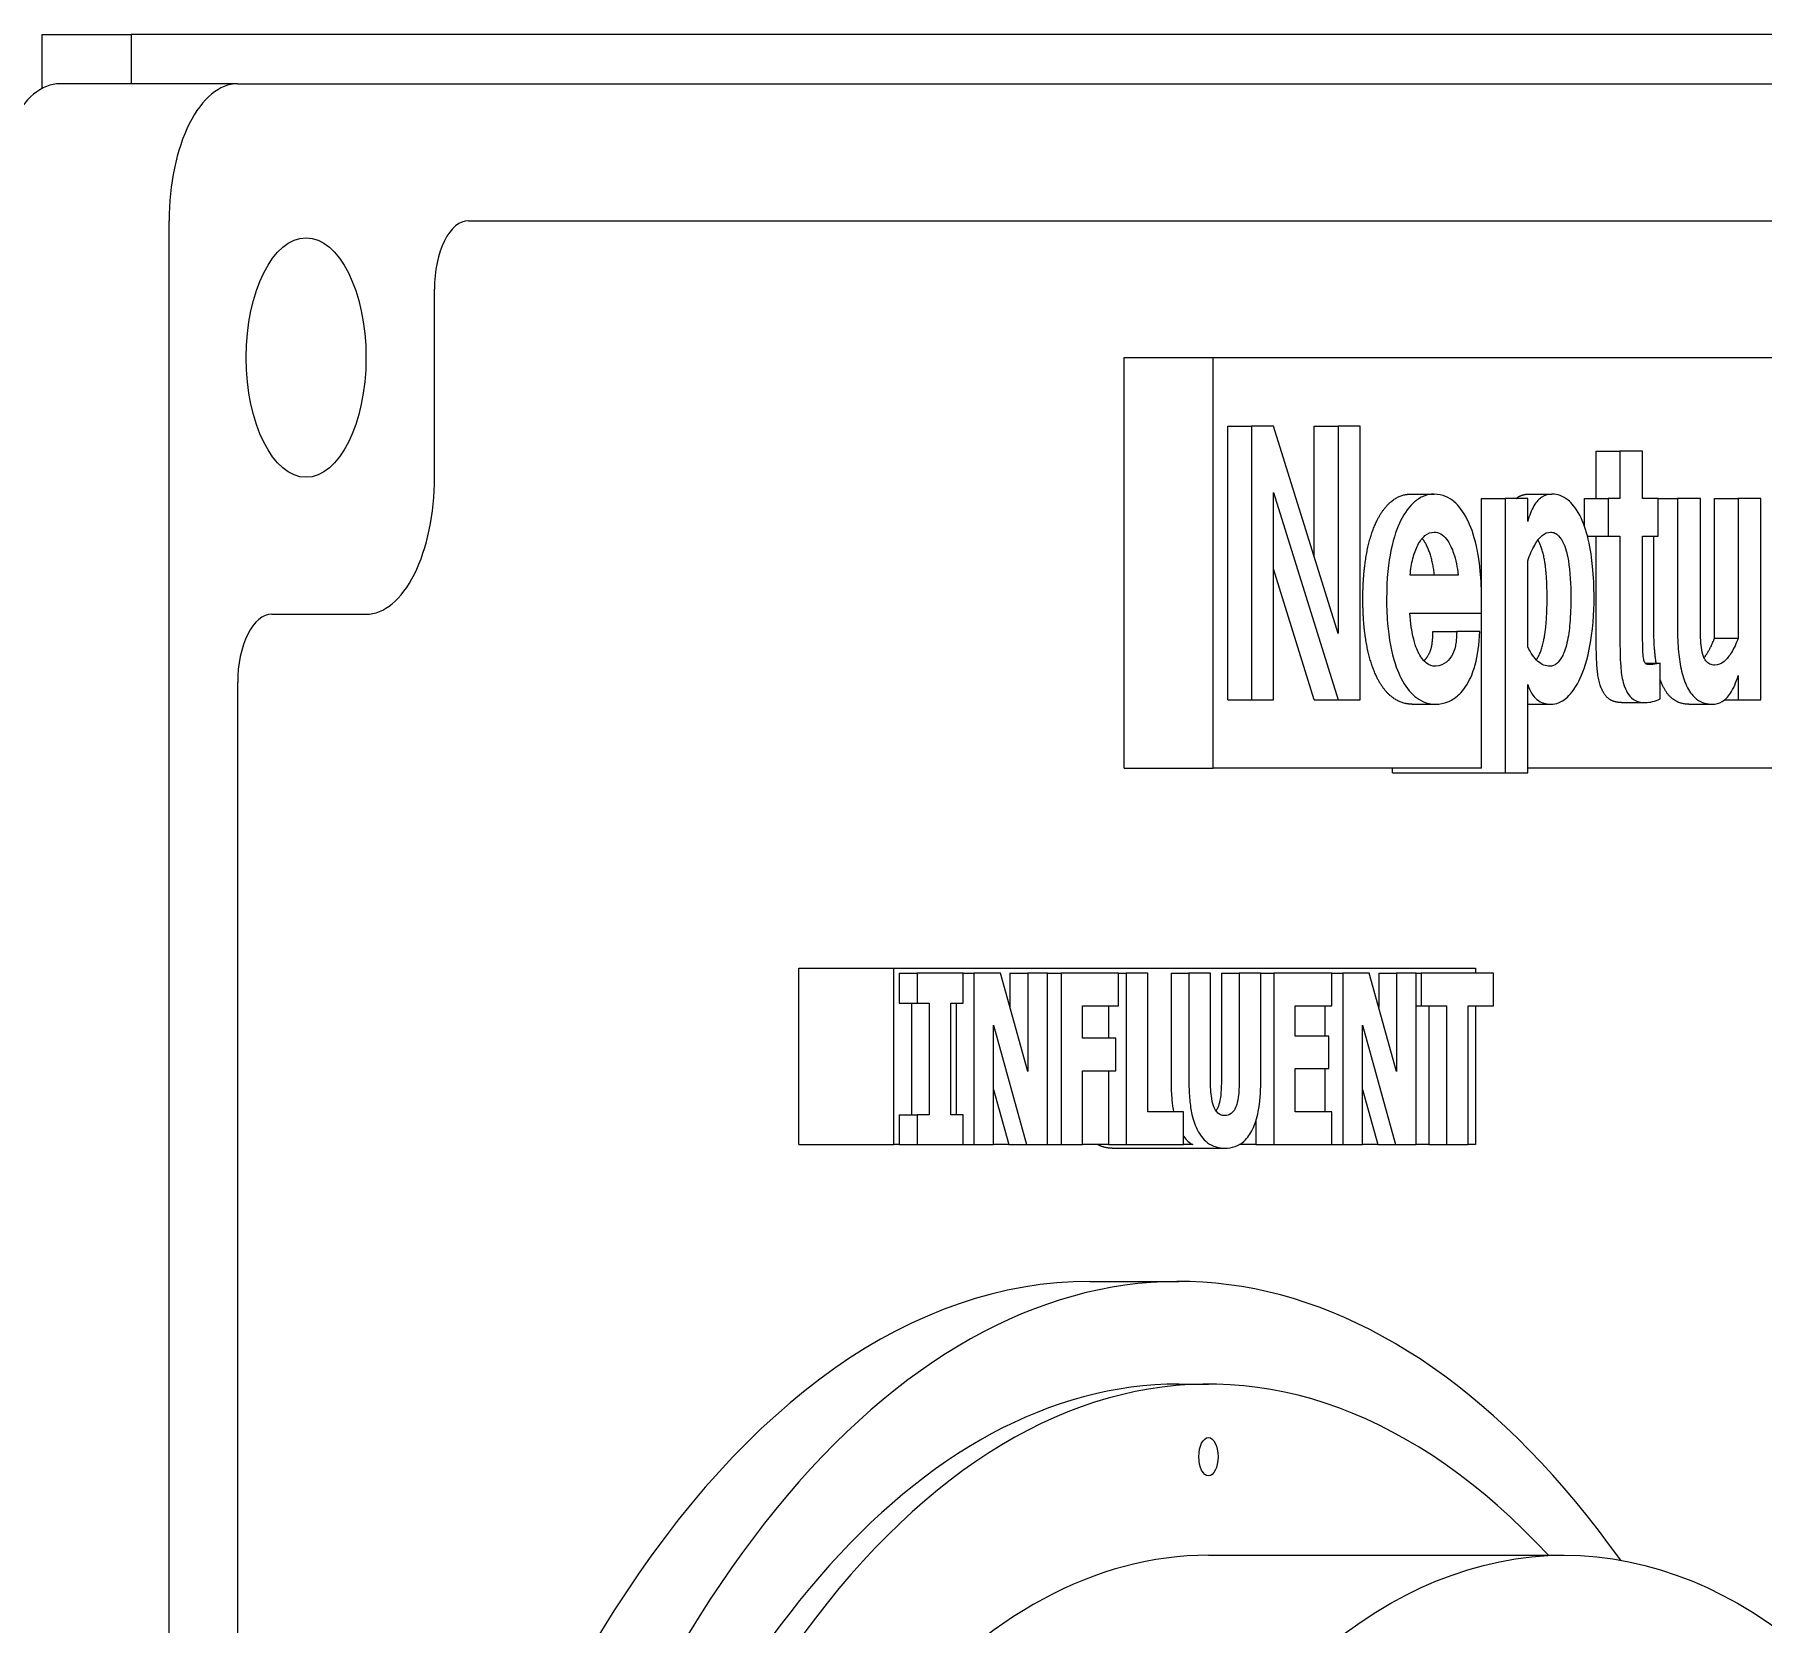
# Model space of a CAD drawing. Header units: inches. Extents: x 12 to 318, y 5 to 204.
# Drawn here: x 155.156 to 158.31, y 84.769 to 87.669 of the extents above; entities that cross this region are included whole.
import ezdxf

# ---------------------------------------------------------------- set-up
doc = ezdxf.new("R2010")
doc.units = ezdxf.units.IN
doc.header["$LTSCALE"] = 9.5
doc.header["$MEASUREMENT"] = 0
doc.layers.add('Dimension', color=7, linetype='Continuous', lineweight=25)
doc.layers.add('Visible', color=7, linetype='Continuous', lineweight=18)
doc.styles.add('Standard D-E', font='arial.ttf')
doc.dimstyles.new('in [mm] D-E NeptuneBenson', dxfattribs={"dimscale": 9.5, "dimtxt": 0.15, "dimasz": 0.098425, "dimexe": 0.125, "dimexo": 0.063, "dimgap": 0.031496, "dimtad": 0, "dimtih": 1, "dimtoh": 1, "dimdec": 4, "dimrnd": 1e-08, "dimzin": 3, "dimdsep": 46, "dimlunit": 5, "dimtxsty": 'Standard D-E', "dimcen": 0.09, "dimdle": 0.393701, "dimclrd": 256, "dimclre": 256, "dimclrt": 256, "dimadec": 1, "dimazin": 1, "dimtfac": 1, "dimtofl": 0, "dimtmove": 0, "dimatfit": 3, "dimfxl": 1, "dimfrac": 1, "dimtolj": 1, "dimtzin": 4, "dimlwd": -1, "dimlwe": -1, "dimarcsym": 0})

# ---------------------------------------------------------------- blocks, each defined once
blk = doc.blocks.new('*D26')
at = {"layer": 'Defpoints', "color": 0, "transparency": 16777216}
for p in [(157.7973, 101.0394), (159.2025, 28.0594), (174.6379, 28.0594)]:
    blk.add_point(p, dxfattribs=at)
at = {"layer": 'Dimension', "transparency": 16777216}
for p, q in [((158.3958, 101.0394), (175.8254, 101.0394)), ((174.6379, 100.1043), (174.6379, 83.8203)), ((174.6379, 28.9944), (174.6379, 79.3409)), ((159.801, 28.0594), (175.8254, 28.0594))]:
    blk.add_line(p, q, dxfattribs=at)
for points in [[(174.4821, 100.1043), (174.7938, 100.1043), (174.6379, 101.0394)], [(174.4821, 28.9944), (174.7938, 28.9944), (174.6379, 28.0594)]]:
    blk.add_solid(points, dxfattribs=at)
at = {"layer": 'Dimension', "transparency": 16777216, "char_height": 1.425, "attachment_point": 5, "style": 'Standard D-E'}
for s, insert in [('\\A1; 73 in', (174.6379, 82.6078)), ('\\A1;[1853.7 mm]', (174.6379, 80.3681))]:
    blk.add_mtext(s, dxfattribs=dict(at, insert=insert))
blk = doc.blocks.new('*D27')
at = {"layer": 'Defpoints', "color": 0, "transparency": 16777216}
for p in [(144.7973, 108.3374), (183.9102, 108.3374), (159.2025, 28.0594)]:
    blk.add_point(p, dxfattribs=at)
at = {"layer": 'Dimension', "transparency": 16777216}
for p, q in [((145.3958, 108.3374), (185.0977, 108.3374)), ((183.9102, 107.4023), (183.9102, 71.1501)), ((183.9102, 28.9944), (183.9102, 65.2466)), ((159.801, 28.0594), (185.0977, 28.0594))]:
    blk.add_line(p, q, dxfattribs=at)
for points in [[(183.7543, 107.4023), (184.066, 107.4023), (183.9102, 108.3374)], [(183.7543, 28.9944), (184.066, 28.9944), (183.9102, 28.0594)]]:
    blk.add_solid(points, dxfattribs=at)
at = {"layer": 'Dimension', "transparency": 16777216, "char_height": 1.425, "attachment_point": 5, "style": 'Standard D-E'}
for s, insert in [('\\A1; 80{\\H1x;\\S1#4;} in', (183.9102, 69.9376)), ('\\A1;[2039.1 mm]', (183.9102, 66.9859))]:
    blk.add_mtext(s, dxfattribs=dict(at, insert=insert))

msp = doc.modelspace()

# ---------------------------------------------------------------- linework, layer by layer
at = {"layer": 'Visible'}
for p, q in [((155.169548, 87.669365), (155.331927, 87.669365)), ((155.169548, 87.570831), (155.169548, 87.669365)), ((155.331927, 87.669365), (155.331927, 87.579365)), ((161.731927, 87.669365), (155.331927, 87.669365)), ((155.526687, 87.579365), (155.201927, 87.579365)), ((155.526687, 87.579365), (162.276687, 87.579365)), ((155.401687, 79.829365), (155.401687, 87.329365)), ((155.948562, 87.32933), (161.854812, 87.32933)), ((155.886062, 86.860615), (155.886062, 87.20433)), ((157.145557, 87.07933), (157.307937, 87.07933)), ((157.145557, 86.32933), (157.145557, 87.07933)), ((157.307937, 87.07933), (160.495437, 87.07933)), ((157.307937, 86.32933), (157.307937, 87.07933)), ((157.334759, 86.45433), (157.334759, 86.95433)), ((157.334759, 86.95433), (157.37806, 86.95433)), ((157.37806, 86.95433), (157.37806, 86.45433)), ((157.418546, 86.95433), (157.37806, 86.95433)), ((157.536208, 86.575281), (157.418546, 86.95433)), ((157.492907, 86.95433), (157.536208, 86.95433)), ((157.492907, 86.714776), (157.492907, 86.95433)), ((157.576947, 86.95433), (157.536208, 86.95433)), ((157.536208, 86.95433), (157.536208, 86.575281)), ((157.576947, 86.45433), (157.576947, 86.95433)), ((158.007765, 86.908277), (158.051066, 86.908277)), ((158.007765, 86.821739), (158.007765, 86.908277)), ((158.092564, 86.908277), (158.051066, 86.908277)), ((158.051066, 86.908277), (158.051066, 86.821739)), ((158.092564, 86.821739), (158.092564, 86.908277)), ((157.418546, 86.832872), (157.536208, 86.45433)), ((157.418546, 86.45433), (157.418546, 86.832872)), ((157.668406, 86.829836), (157.711707, 86.829836)), ((157.883632, 86.829836), (157.926933, 86.829836)), ((157.798106, 86.821739), (157.841407, 86.821739)), ((157.798106, 86.659389), (157.798106, 86.821739)), ((157.882652, 86.821739), (157.841407, 86.821739)), ((157.841407, 86.821739), (157.841407, 86.320726)), ((157.882652, 86.779734), (157.882652, 86.821739)), ((157.98651, 86.821739), (158.029811, 86.821739)), ((157.98651, 86.770533), (157.98651, 86.821739)), ((158.051066, 86.821739), (158.029811, 86.821739)), ((158.029811, 86.821739), (158.029811, 86.752913)), ((158.120904, 86.821739), (158.092564, 86.821739)), ((158.120904, 86.752913), (158.120904, 86.821739)), ((158.120904, 86.821739), (158.156221, 86.821739)), ((158.197972, 86.821739), (158.156221, 86.821739)), ((158.156221, 86.821739), (158.156221, 86.584896)), ((158.197972, 86.587427), (158.197972, 86.821739)), ((158.22375, 86.566678), (158.22375, 86.821739)), ((158.22375, 86.821739), (158.267051, 86.821739)), ((158.308296, 86.821739), (158.267051, 86.821739)), ((158.267051, 86.821739), (158.267051, 86.566678)), ((158.308296, 86.45433), (158.308296, 86.821739)), ((157.99187, 86.752913), (158.029811, 86.752913)), ((158.007765, 86.565666), (158.007765, 86.752913)), ((158.029811, 86.752913), (158.051066, 86.752913)), ((158.051066, 86.752913), (158.051066, 86.565666)), ((158.092564, 86.563135), (158.092564, 86.752913)), ((158.092564, 86.752913), (158.120904, 86.752913)), ((158.11292, 86.584896), (158.11292, 86.752913)), ((157.882652, 86.55099), (157.882652, 86.708378)), ((157.492907, 86.45433), (157.418546, 86.693563)), ((157.755483, 86.682062), (157.667932, 86.682062)), ((157.798499, 86.61273), (157.798499, 86.637528)), ((155.589205, 86.610615), (155.761062, 86.610615)), ((157.667426, 86.61273), (157.798499, 86.61273)), ((157.798106, 86.32933), (157.798106, 86.61273)), ((157.709651, 86.578824), (157.752952, 86.578824)), ((157.795209, 86.578824), (157.752952, 86.578824)), ((158.22375, 86.566678), (158.267051, 86.566678)), ((158.097303, 86.521131), (158.1247, 86.521131)), ((158.1247, 86.455848), (158.1247, 86.521131)), ((155.526705, 80.673115), (155.526705, 86.485615)), ((157.882652, 86.320726), (157.882652, 86.482164)), ((158.267051, 86.498358), (158.267051, 86.45433)), ((157.334759, 86.45433), (157.37806, 86.45433)), ((157.37806, 86.45433), (157.418546, 86.45433)), ((157.492907, 86.45433), (157.536208, 86.45433)), ((157.536208, 86.45433), (157.576947, 86.45433)), ((157.671442, 86.446232), (157.714744, 86.446232)), ((157.882652, 86.446232), (157.924909, 86.446232)), ((158.054071, 86.449269), (158.097372, 86.449269)), ((158.176685, 86.446232), (158.219987, 86.446232)), ((158.242283, 86.45433), (158.267051, 86.45433)), ((158.267051, 86.45433), (158.308296, 86.45433)), ((157.145557, 86.32933), (157.307937, 86.32933)), ((157.798106, 86.32933), (157.307937, 86.32933)), ((157.635726, 86.320726), (157.635726, 86.32933)), ((157.635726, 86.320726), (157.841407, 86.320726)), ((157.841407, 86.320726), (157.882652, 86.320726)), ((160.495437, 86.32933), (157.882652, 86.32933)), ((156.551825, 85.64183), (156.551825, 85.96433)), ((156.551825, 85.96433), (156.72503, 85.96433)), ((156.72503, 85.96433), (157.78753, 85.96433)), ((156.72503, 85.64183), (156.72503, 85.96433)), ((156.734922, 85.95483), (156.734922, 85.900296)), ((156.734922, 85.95483), (156.767398, 85.95483)), ((156.851609, 85.95483), (156.767398, 85.95483)), ((156.767398, 85.95483), (156.767398, 85.900296)), ((156.851609, 85.95483), (156.871335, 85.95483)), ((156.851609, 85.900296), (156.851609, 85.95483)), ((156.919528, 85.95483), (156.871335, 85.95483)), ((156.871335, 85.95483), (156.871335, 85.64183)), ((156.969496, 85.775501), (156.919528, 85.95483)), ((156.93702, 85.95483), (156.93702, 85.892052)), ((156.93702, 85.95483), (156.969496, 85.95483)), ((157.005387, 85.95483), (156.969496, 85.95483)), ((156.969496, 85.95483), (156.969496, 85.775501)), ((157.005387, 85.95483), (157.030821, 85.95483)), ((157.005387, 85.64183), (157.005387, 85.95483)), ((157.135577, 85.95483), (157.030821, 85.95483)), ((157.030821, 85.95483), (157.030821, 85.64183)), ((157.135577, 85.895223), (157.135577, 85.95483)), ((157.135577, 85.95483), (157.149469, 85.95483)), ((157.188785, 85.95483), (157.149469, 85.95483)), ((157.149469, 85.95483), (157.149469, 85.64183)), ((157.188785, 85.701437), (157.188785, 85.95483)), ((157.231457, 85.95483), (157.231457, 85.754956)), ((157.231457, 85.95483), (157.263933, 85.95483)), ((157.303248, 85.95483), (157.263933, 85.95483)), ((157.263933, 85.95483), (157.263933, 85.754956)), ((157.303248, 85.759522), (157.303248, 85.95483)), ((157.323277, 85.95483), (157.323277, 85.759522)), ((157.323277, 85.95483), (157.355753, 85.95483)), ((157.395068, 85.95483), (157.355753, 85.95483)), ((157.355753, 85.95483), (157.355753, 85.759522)), ((157.395068, 85.95483), (157.418853, 85.95483)), ((157.395068, 85.75521), (157.395068, 85.95483)), ((157.524624, 85.95483), (157.418853, 85.95483)), ((157.418853, 85.95483), (157.418853, 85.64183)), ((157.524624, 85.95483), (157.544857, 85.95483)), ((157.524624, 85.895223), (157.524624, 85.95483)), ((157.59305, 85.95483), (157.544857, 85.95483)), ((157.544857, 85.95483), (157.544857, 85.64183)), ((157.643018, 85.775501), (157.59305, 85.95483)), ((157.610543, 85.95483), (157.610543, 85.892052)), ((157.610543, 85.95483), (157.643018, 85.95483)), ((157.678909, 85.95483), (157.643018, 85.95483)), ((157.643018, 85.95483), (157.643018, 85.775501)), ((157.678909, 85.64183), (157.678909, 85.95483)), ((157.678909, 85.95483), (157.68811, 85.95483)), ((157.820006, 85.95483), (157.68811, 85.95483)), ((157.68811, 85.95483), (157.68811, 85.895223)), ((157.78753, 85.96433), (157.78753, 85.95483)), ((157.820006, 85.895223), (157.820006, 85.95483)), ((156.734922, 85.900296), (156.767398, 85.900296)), ((156.75737, 85.900296), (156.75737, 85.696364)), ((156.767398, 85.900296), (156.789846, 85.900296)), ((156.789846, 85.900296), (156.789846, 85.696364)), ((156.829161, 85.900296), (156.851609, 85.900296)), ((156.829161, 85.696364), (156.829161, 85.900296)), ((156.838859, 85.900296), (156.838859, 85.696364)), ((157.069882, 85.895223), (157.135577, 85.895223)), ((157.069882, 85.836123), (157.069882, 85.895223)), ((157.116993, 85.895223), (157.116993, 85.836123)), ((157.457914, 85.840181), (157.457914, 85.895223)), ((157.457914, 85.895223), (157.524624, 85.895223)), ((157.512381, 85.895223), (157.512381, 85.840181)), ((157.678909, 85.895223), (157.68811, 85.895223)), ((157.68811, 85.895223), (157.7344, 85.895223)), ((157.701924, 85.895223), (157.701924, 85.64183)), ((157.7344, 85.895223), (157.7344, 85.64183)), ((157.773715, 85.895223), (157.820006, 85.895223)), ((157.773715, 85.64183), (157.773715, 85.895223)), ((157.78753, 85.895223), (157.78753, 85.64183)), ((156.907226, 85.859966), (156.967594, 85.64183)), ((156.907226, 85.64183), (156.907226, 85.859966)), ((157.580748, 85.64183), (157.580748, 85.859966)), ((157.580748, 85.859966), (157.641116, 85.64183)), ((157.130377, 85.836123), (157.069882, 85.836123)), ((157.130377, 85.776516), (157.130377, 85.836123)), ((157.519424, 85.840181), (157.457914, 85.840181)), ((157.519424, 85.780574), (157.519424, 85.840181)), ((157.069882, 85.64183), (157.069882, 85.776516)), ((157.069882, 85.776516), (157.130377, 85.776516)), ((157.116993, 85.776516), (157.116993, 85.64183)), ((157.457914, 85.780574), (157.519424, 85.780574)), ((157.457914, 85.701437), (157.457914, 85.780574)), ((157.512381, 85.780574), (157.512381, 85.701437)), ((156.907226, 85.742616), (156.935118, 85.64183)), ((157.580748, 85.742616), (157.60864, 85.64183)), ((156.734922, 85.696364), (156.734922, 85.64183)), ((156.734922, 85.696364), (156.767398, 85.696364)), ((156.767398, 85.696364), (156.767398, 85.64183)), ((156.789846, 85.696364), (156.767398, 85.696364)), ((156.851609, 85.696364), (156.829161, 85.696364)), ((156.851609, 85.64183), (156.851609, 85.696364)), ((157.253845, 85.701437), (157.188785, 85.701437)), ((157.253845, 85.64183), (157.253845, 85.701437)), ((157.524624, 85.701437), (157.457914, 85.701437)), ((157.524624, 85.64183), (157.524624, 85.701437)), ((157.386377, 85.685446), (157.386377, 85.64183)), ((156.551825, 85.64183), (156.72503, 85.64183)), ((156.734922, 85.64183), (156.72503, 85.64183)), ((156.734922, 85.64183), (156.767398, 85.64183)), ((156.767398, 85.64183), (156.851609, 85.64183)), ((156.851609, 85.64183), (156.871335, 85.64183)), ((156.871335, 85.64183), (156.907226, 85.64183)), ((156.935118, 85.64183), (156.907226, 85.64183)), ((156.935118, 85.64183), (156.967594, 85.64183)), ((156.967594, 85.64183), (157.005387, 85.64183)), ((157.005387, 85.64183), (157.030821, 85.64183)), ((157.030821, 85.64183), (157.069882, 85.64183)), ((157.116993, 85.64183), (157.069882, 85.64183)), ((157.116993, 85.64183), (157.149469, 85.64183)), ((157.123819, 85.635235), (157.3295, 85.635235)), ((157.149469, 85.64183), (157.253845, 85.64183)), ((157.270786, 85.64183), (157.253845, 85.64183)), ((157.386377, 85.64183), (157.356037, 85.64183)), ((157.386377, 85.64183), (157.418853, 85.64183)), ((157.418853, 85.64183), (157.524624, 85.64183)), ((157.524624, 85.64183), (157.544857, 85.64183)), ((157.544857, 85.64183), (157.580748, 85.64183)), ((157.60864, 85.64183), (157.580748, 85.64183)), ((157.60864, 85.64183), (157.641116, 85.64183)), ((157.641116, 85.64183), (157.678909, 85.64183)), ((157.701924, 85.64183), (157.678909, 85.64183)), ((157.701924, 85.64183), (157.7344, 85.64183)), ((157.7344, 85.64183), (157.773715, 85.64183)), ((157.78753, 85.64183), (157.773715, 85.64183)), ((157.083075, 85.39183), (157.245455, 85.39183)), ((157.245455, 85.20433), (157.299581, 85.20433)), ((157.299581, 84.89183), (157.9491, 84.89183))]:
    msp.add_line(p, q, dxfattribs=at)
for centre, major_axis, start_param, end_param in [((155.201927, 87.329365), (0, 0.25), 0, 1.57079633), ((155.526687, 87.329365), (0, 0.25), 0, 1.57079633), ((155.948562, 87.20433), (0, 0.125), 0, 1.57079633), ((155.761062, 86.860615), (0, -0.25), 0, 1.57079633), ((155.589205, 86.485615), (0, 0.125), 0, 1.57079633), ((157.245455, 82.57933), (0, 2.8125), 5.67192986, 8.94884126), ((157.299581, 82.57933), (0, -2.625), 2.64866739, 6.33361033), ((157.083075, 82.57933), (0, 2.8125), 0, 2.66565596), ((157.245455, 82.57933), (0, -2.625), 3.14159265, 6.28318531), ((157.299581, 82.57933), (0, -2.3125), 3.14159265, 6.28318531)]:
    msp.add_ellipse(centre, major_axis=major_axis, ratio=0.5, start_param=start_param, end_param=end_param, dxfattribs=at)
for centre, major_axis in [((155.651687, 87.079365), (0, 0.21875)), ((157.299581, 85.071726), (0, -0.035)), ((157.9491, 82.57933), (0, 2.3125))]:
    msp.add_ellipse(centre, major_axis=major_axis, ratio=0.5, dxfattribs=at)
for points in [[(157.581614, 86.638034), (157.581614, 86.682062), (157.594013, 86.752913), (157.61704, 86.802508), (157.649428, 86.829836), (157.668406, 86.829836)], [(157.861511, 86.821739), (157.87112, 86.829836), (157.883632, 86.829836)], [(157.671442, 86.446232), (157.651452, 86.446232), (157.618305, 86.472042), (157.594519, 86.522143), (157.581614, 86.592488), (157.581614, 86.638034)], [(158.1174, 86.521131), (158.11292, 86.548143), (158.11292, 86.584896)], [(158.054071, 86.449269), (158.038888, 86.449269), (158.02067, 86.464451), (158.010295, 86.495828), (158.007765, 86.537832), (158.007765, 86.565666)], [(158.204664, 86.531083), (158.214722, 86.543326), (158.22375, 86.566678)], [(158.176685, 86.446232), (158.140327, 86.446232), (158.1247, 86.491315)], [(157.123819, 85.635235), (157.10912, 85.635235), (157.097581, 85.64183)]]:
    msp.add_open_spline(points, degree=2, dxfattribs=at)
for points, degree, knots in [([(157.711707, 86.829836), (157.705455, 86.829836), (157.699237, 86.828723), (157.68644, 86.823653), (157.680804, 86.819852), (157.6664, 86.807451), (157.657895, 86.796138), (157.644689, 86.769469), (157.638033, 86.752224), (157.62845, 86.705), (157.624916, 86.676668), (157.624916, 86.638034)], 3, [-1.49193162, -1.49193162, -1.49193162, -1.49193162, -1.29030138, -1.29030138, -1.0712515, -1.0712515, -0.64119148, -0.64119148, -0.29439022, -0.29439022, 0, 0, 0, 0]), ([(157.798499, 86.637528), (157.798499, 86.655004), (157.797781, 86.672533), (157.794076, 86.710081), (157.791195, 86.72497), (157.78402, 86.75672), (157.778008, 86.772413), (157.765205, 86.798051), (157.756969, 86.808799), (157.739591, 86.823089), (157.727926, 86.829836), (157.711707, 86.829836)], 3, [-0.953742878, -0.953742878, -0.953742878, -0.953742878, -0.864238922, -0.864238922, -0.757751945, -0.757751945, -0.52950742, -0.52950742, -0.247180323, -0.247180323, 0, 0, 0, 0]), ([(157.926933, 86.829836), (157.920691, 86.829836), (157.914416, 86.828324), (157.903196, 86.821031), (157.898379, 86.815872), (157.889309, 86.800732), (157.885563, 86.790818), (157.882652, 86.779734)], 3, [-0.275184465, -0.275184465, -0.275184465, -0.275184465, -0.180024512, -0.180024512, -0.095399098, -0.095399098, 0, 0, 0, 0]), ([(158.003856, 86.641071), (158.003856, 86.660154), (158.003054, 86.679246), (157.999879, 86.711287), (157.997625, 86.729084), (157.989325, 86.763814), (157.984166, 86.778757), (157.970039, 86.805784), (157.962222, 86.814049), (157.947025, 86.826603), (157.937072, 86.829836), (157.926933, 86.829836)], 3, [-0.558955892, -0.558955892, -0.558955892, -0.558955892, -0.427301963, -0.427301963, -0.333627639, -0.333627639, -0.250557772, -0.250557772, -0.154511048, -0.154511048, 0, 0, 0, 0]), ([(157.667932, 86.682062), (157.668851, 86.692629), (157.670435, 86.70285), (157.67521, 86.721522), (157.678224, 86.729633), (157.685949, 86.744508), (157.690287, 86.750213), (157.700333, 86.758559), (157.705943, 86.760504), (157.711707, 86.760504)], 3, [-0.311667492, -0.311667492, -0.311667492, -0.311667492, -0.237050543, -0.237050543, -0.16576507, -0.16576507, -0.087852602, -0.087852602, 0, 0, 0, 0]), ([(157.712181, 86.682062), (157.708639, 86.715969), (157.693696, 86.744555), (157.689965, 86.749081)], 2, [0, 0, 0, 1, 1.28376973, 1.28376973, 1.28376973]), ([(157.711707, 86.760504), (157.715811, 86.760504), (157.719878, 86.759525), (157.7276, 86.755148), (157.73113, 86.751938), (157.740502, 86.739655), (157.744715, 86.729257), (157.751315, 86.709938), (157.753981, 86.696437), (157.755483, 86.682062)], 3, [-0.251457438, -0.251457438, -0.251457438, -0.251457438, -0.21404187, -0.21404187, -0.178283825, -0.178283825, -0.111899249, -0.111899249, 0, 0, 0, 0]), ([(157.882652, 86.708378), (157.88636, 86.718701), (157.890599, 86.728616), (157.8995, 86.7441), (157.904046, 86.750154), (157.913976, 86.758419), (157.919086, 86.760504), (157.924403, 86.760504)], 3, [-0.260849088, -0.260849088, -0.260849088, -0.260849088, -0.163914804, -0.163914804, -0.081029131, -0.081029131, 0, 0, 0, 0]), ([(157.918045, 86.641071), (157.918045, 86.701293), (157.905164, 86.739935), (157.901469, 86.746213)], 2, [0, 0, 0, 1, 1.30522235, 1.30522235, 1.30522235]), ([(157.924403, 86.760504), (157.926983, 86.760504), (157.929552, 86.760004), (157.934456, 86.757805), (157.936747, 86.756193), (157.942645, 86.750242), (157.945816, 86.745021), (157.953117, 86.728023), (157.955551, 86.716161), (157.960212, 86.688385), (157.961346, 86.664706), (157.961346, 86.641071)], 3, [-0.343912155, -0.343912155, -0.343912155, -0.343912155, -0.317867105, -0.317867105, -0.293187958, -0.293187958, -0.251194999, -0.251194999, -0.180100274, -0.180100274, 0, 0, 0, 0]), ([(157.624916, 86.638034), (157.624916, 86.621271), (157.625571, 86.604379), (157.62821, 86.577037), (157.630094, 86.56192), (157.639393, 86.520173), (157.646103, 86.504223), (157.658562, 86.479344), (157.667143, 86.468147), (157.685071, 86.453467), (157.697341, 86.446232), (157.714744, 86.446232)], 3, [-1.15207317, -1.15207317, -1.15207317, -1.15207317, -0.93289171, -0.93289171, -0.78803686, -0.78803686, -0.5752915, -0.5752915, -0.26521632, -0.26521632, 0, 0, 0, 0]), ([(157.89848, 86.527168), (157.903508, 86.534413), (157.918045, 86.576799), (157.918045, 86.641071)], 2, [0.61561719, 0.61561719, 0.61561719, 1, 2, 2, 2]), ([(157.961346, 86.641071), (157.961346, 86.62555), (157.960887, 86.609331), (157.958544, 86.581877), (157.956903, 86.569439), (157.951442, 86.546187), (157.948169, 86.538556), (157.942606, 86.527822), (157.93936, 86.523393), (157.931682, 86.517018), (157.927467, 86.515564), (157.923138, 86.515564)], 3, [-0.302907609, -0.302907609, -0.302907609, -0.302907609, -0.236448124, -0.236448124, -0.183771951, -0.183771951, -0.126677605, -0.126677605, -0.065974246, -0.065974246, 0, 0, 0, 0]), ([(157.924909, 86.446232), (157.934491, 86.446232), (157.94376, 86.449628), (157.95931, 86.462538), (157.968058, 86.472128), (157.982288, 86.500805), (157.989357, 86.518542), (158.002006, 86.579983), (158.003856, 86.613017), (158.003856, 86.641071)], 3, [-1.00371193, -1.00371193, -1.00371193, -1.00371193, -0.65582579, -0.65582579, -0.39249245, -0.39249245, -0.21376441, -0.21376441, 0, 0, 0, 0]), ([(157.714744, 86.515564), (157.708734, 86.515564), (157.702778, 86.517324), (157.693508, 86.524527), (157.688637, 86.529457), (157.680745, 86.544655), (157.676641, 86.553936), (157.671483, 86.577831), (157.668211, 86.594409), (157.667426, 86.61273)], 3, [-1.96156648, -1.96156648, -1.96156648, -1.96156648, -1.05825772, -1.05825772, -0.46701751, -0.46701751, -0.14011971, -0.14011971, 0, 0, 0, 0]), ([(157.693197, 86.525281), (157.695463, 86.527518), (157.702819, 86.537326), (157.709145, 86.556556), (157.709651, 86.578824)], 2, [1.6157242, 1.6157242, 1.6157242, 2, 3, 4, 4, 4]), ([(157.714744, 86.446232), (157.722106, 86.446232), (157.729428, 86.447571), (157.742305, 86.452816), (157.749258, 86.456628), (157.762118, 86.468505), (157.769594, 86.47689), (157.78209, 86.502241), (157.785384, 86.513053), (157.791332, 86.534543), (157.793906, 86.555657), (157.795209, 86.578824)], 3, [-0.510586724, -0.510586724, -0.510586724, -0.510586724, -0.395857325, -0.395857325, -0.305816844, -0.305816844, -0.233792858, -0.233792858, -0.177640706, -0.177640706, 0, 0, 0, 0]), ([(157.752952, 86.578824), (157.752706, 86.567984), (157.751969, 86.558558), (157.750317, 86.550691), (157.74908, 86.544921), (157.742568, 86.531955), (157.738591, 86.526843), (157.72962, 86.51937), (157.722939, 86.515564), (157.714744, 86.515564)], 3, [-1.35675121, -1.35675121, -1.35675121, -1.35675121, -0.38738366, -0.38738366, -0.25082013, -0.25082013, -0.12489258, -0.12489258, 0, 0, 0, 0]), ([(158.156221, 86.584896), (158.156221, 86.570545), (158.156734, 86.555897), (158.159198, 86.529714), (158.160954, 86.517786), (158.166278, 86.495288), (158.169823, 86.485044), (158.17924, 86.467162), (158.184889, 86.460383), (158.200234, 86.448655), (158.210254, 86.446232), (158.219987, 86.446232)], 3, [-0.548827562, -0.548827562, -0.548827562, -0.548827562, -0.439512351, -0.439512351, -0.34598462, -0.34598462, -0.250058124, -0.250058124, -0.148318491, -0.148318491, 0, 0, 0, 0]), ([(158.224541, 86.517589), (158.221409, 86.517589), (158.218176, 86.518117), (158.212624, 86.520775), (158.210192, 86.522627), (158.206067, 86.527953), (158.204651, 86.530836), (158.201913, 86.538216), (158.200781, 86.543941), (158.198468, 86.56066), (158.197972, 86.574185), (158.197972, 86.587427)], 3, [-0.253422966, -0.253422966, -0.253422966, -0.253422966, -0.213493453, -0.213493453, -0.180698068, -0.180698068, -0.150977621, -0.150977621, -0.100904321, -0.100904321, 0, 0, 0, 0]), ([(157.923138, 86.515564), (157.91935, 86.515564), (157.915589, 86.516268), (157.90826, 86.519251), (157.904759, 86.521461), (157.894259, 86.530648), (157.888064, 86.539847), (157.882652, 86.55099)], 3, [-0.23235467, -0.23235467, -0.23235467, -0.23235467, -0.174633939, -0.174633939, -0.118377074, -0.118377074, 0, 0, 0, 0]), ([(158.051066, 86.565666), (158.051066, 86.548823), (158.051298, 86.5319), (158.053134, 86.504956), (158.054588, 86.495081), (158.059614, 86.47641), (158.062468, 86.470716), (158.066902, 86.463094), (158.070471, 86.458334), (158.082178, 86.450681), (158.089789, 86.449269), (158.097372, 86.449269)], 3, [-0.456376523, -0.456376523, -0.456376523, -0.456376523, -0.347954157, -0.347954157, -0.281330285, -0.281330285, -0.211467672, -0.211467672, -0.115556849, -0.115556849, 0, 0, 0, 0]), ([(158.104204, 86.518601), (158.102412, 86.518601), (158.100572, 86.518624), (158.098142, 86.520053), (158.097503, 86.520763), (158.096416, 86.522525), (158.095898, 86.523624), (158.094804, 86.526835), (158.094247, 86.529853), (158.093168, 86.538486), (158.092564, 86.54624), (158.092564, 86.563135)], 3, [-0.460292219, -0.460292219, -0.460292219, -0.460292219, -0.324637621, -0.324637621, -0.26853254, -0.26853254, -0.218737319, -0.218737319, -0.128741654, -0.128741654, 0, 0, 0, 0]), ([(158.267051, 86.566678), (158.263408, 86.557255), (158.259305, 86.548324), (158.25069, 86.534092), (158.246289, 86.52847), (158.236061, 86.519884), (158.230417, 86.517589), (158.224541, 86.517589)], 3, [-0.259852508, -0.259852508, -0.259852508, -0.259852508, -0.169044662, -0.169044662, -0.089539798, -0.089539798, 0, 0, 0, 0]), ([(158.1247, 86.521131), (158.122738, 86.520837), (158.114493, 86.519599), (158.110696, 86.518966), (158.108542, 86.518601), (158.104204, 86.518601)], 3, [-0.296822188, -0.296822188, -0.296822188, -0.296822188, -0.06611673, -0.06611673, 0, 0, 0, 0]), ([(157.882652, 86.482164), (157.884612, 86.476112), (157.886985, 86.470798), (157.892676, 86.461524), (157.895903, 86.457819), (157.907287, 86.448347), (157.916332, 86.446232), (157.924909, 86.446232)], 3, [-0.242357309, -0.242357309, -0.242357309, -0.242357309, -0.187522898, -0.187522898, -0.130708149, -0.130708149, 0, 0, 0, 0]), ([(158.219987, 86.446232), (158.226039, 86.446232), (158.232071, 86.447687), (158.243252, 86.454468), (158.248228, 86.459392), (158.258607, 86.474791), (158.263291, 86.485865), (158.267051, 86.498358)], 3, [-0.289149274, -0.289149274, -0.289149274, -0.289149274, -0.196914302, -0.196914302, -0.111111337, -0.111111337, 0, 0, 0, 0]), ([(158.097372, 86.449269), (158.101765, 86.449269), (158.106169, 86.449864), (158.115284, 86.452058), (158.120027, 86.453753), (158.1247, 86.455848)], 3, [-0.13991373, -0.13991373, -0.13991373, -0.13991373, -0.072976112, -0.072976112, 0, 0, 0, 0]), ([(157.231457, 85.754956), (157.231457, 85.744451), (157.231863, 85.733851), (157.233582, 85.715977), (157.234623, 85.708564), (157.236052, 85.701437)], 3, [-0.821877976, -0.821877976, -0.821877976, -0.821877976, -0.654433498, -0.654433498, -0.531830613, -0.531830613, -0.531830613, -0.531830613]), ([(157.263933, 85.754956), (157.263933, 85.744451), (157.264339, 85.733851), (157.266217, 85.714318), (157.267572, 85.705315), (157.272108, 85.685521), (157.27562, 85.675586), (157.283479, 85.660857), (157.289018, 85.652091), (157.307915, 85.637811), (157.318892, 85.635235), (157.3295, 85.635235)], 3, [-0.821877976, -0.821877976, -0.821877976, -0.821877976, -0.654433498, -0.654433498, -0.504909579, -0.504909579, -0.307478412, -0.307478412, -0.16166829, -0.16166829, 0, 0, 0, 0]), ([(157.3295, 85.694842), (157.326877, 85.694842), (157.324206, 85.695266), (157.319421, 85.697307), (157.317259, 85.698765), (157.313152, 85.703192), (157.311317, 85.706144), (157.308407, 85.713188), (157.30678, 85.718257), (157.303769, 85.736599), (157.303248, 85.748526), (157.303248, 85.759522)], 3, [-0.357819749, -0.357819749, -0.357819749, -0.357819749, -0.281802872, -0.281802872, -0.21609433, -0.21609433, -0.146681317, -0.146681317, -0.083787292, -0.083787292, 0, 0, 0, 0]), ([(157.323277, 85.759522), (157.323277, 85.751951), (157.323041, 85.744083), (157.321851, 85.730603), (157.321015, 85.724501), (157.318473, 85.713834), (157.317009, 85.709935), (157.314702, 85.705576), (157.313998, 85.704434), (157.31326, 85.703399)], 3, [-0.217363441, -0.217363441, -0.217363441, -0.217363441, -0.17163752, -0.17163752, -0.134758966, -0.134758966, -0.100390194, -0.100390194, -0.086453699, -0.086453699, -0.086453699, -0.086453699]), ([(157.355753, 85.759522), (157.355753, 85.751951), (157.355517, 85.744083), (157.354327, 85.730603), (157.353491, 85.724501), (157.350949, 85.713834), (157.349485, 85.709935), (157.345906, 85.703174), (157.343646, 85.700487), (157.337481, 85.695805), (157.333426, 85.694842), (157.3295, 85.694842)], 3, [-0.217363441, -0.217363441, -0.217363441, -0.217363441, -0.17163752, -0.17163752, -0.134758966, -0.134758966, -0.100390194, -0.100390194, -0.059831536, -0.059831536, 0, 0, 0, 0]), ([(157.3295, 85.635235), (157.335837, 85.635235), (157.342277, 85.636123), (157.353933, 85.640318), (157.359283, 85.643322), (157.371554, 85.654153), (157.37654, 85.662079), (157.38472, 85.678939), (157.388158, 85.689915), (157.393866, 85.718947), (157.395068, 85.737212), (157.395068, 85.75521)], 3, [-0.433604472, -0.433604472, -0.433604472, -0.433604472, -0.370673963, -0.370673963, -0.316022801, -0.316022801, -0.237534002, -0.237534002, -0.137141706, -0.137141706, 0, 0, 0, 0]), ([(157.25384, 85.657254), (157.256867, 85.653166), (157.260691, 85.648955), (157.267235, 85.64401), (157.268998, 85.642851), (157.270786, 85.64183)], 3, [-0.239954448, -0.239954448, -0.239954448, -0.239954448, -0.16166829, -0.16166829, -0.133487705, -0.133487705, -0.133487705, -0.133487705])]:
    msp.add_open_spline(points, degree=degree, knots=knots, dxfattribs=at)

# ---------------------------------------------------------------- dimensions: what is measured, and where the dimension line sits
at = {"layer": 'Dimension'}
for base, p1, p2, text, picture, middle in [((183.910165, 108.337365), (159.202494, 28.059365), (144.797257, 108.337365), ' <> in\\X[2039.1 mm]', '*D27', (183.910165, 68.198365)), ((174.63792, 28.059365), (157.797257, 101.039365), (159.202494, 28.059365), ' <> in\\X[1853.7 mm]', '*D26', (174.63792, 81.580566))]:
    dim = msp.add_linear_dim(base=base, p1=p1, p2=p2, angle=90, text=text, dimstyle='in [mm] D-E NeptuneBenson', override={"dimgap": 0.031496, "dimdec": 4, "dimpost": '', "dimtol": 0, "dimlim": 0, "dimtp": 0, "dimtm": 0, "dimtdec": 2, "dimatfit": 1}, dxfattribs=at)
    dim.commit()
    dim.dimension.update_dxf_attribs({"geometry": picture, "text_midpoint": middle, "dimtype": 160})

doc.saveas('drawing.dxf')
